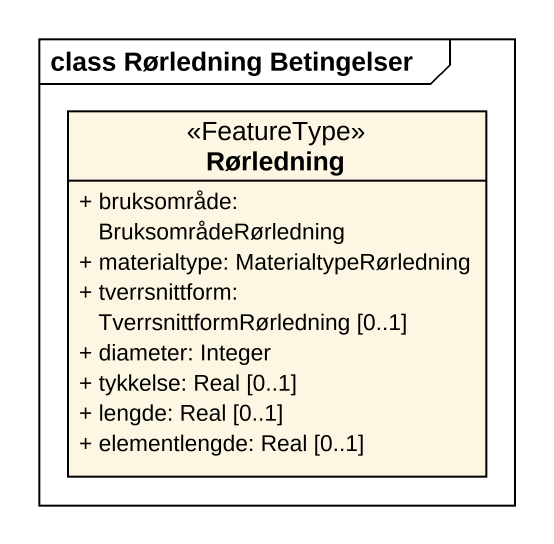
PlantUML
@startuml
mainframe class Rørledning Betingelser
hide circle
hide empty members
skinparam classAttributeIconSize 0
class Rørledning <<FeatureType>> {
  + bruksområde: BruksområdeRørledning
  + materialtype: MaterialtypeRørledning
  + tverrsnittform: TverrsnittformRørledning [0..1]
  + diameter: Integer
  + tykkelse: Real [0..1]
  + lengde: Real [0..1]
  + elementlengde: Real [0..1]
}
@enduml
